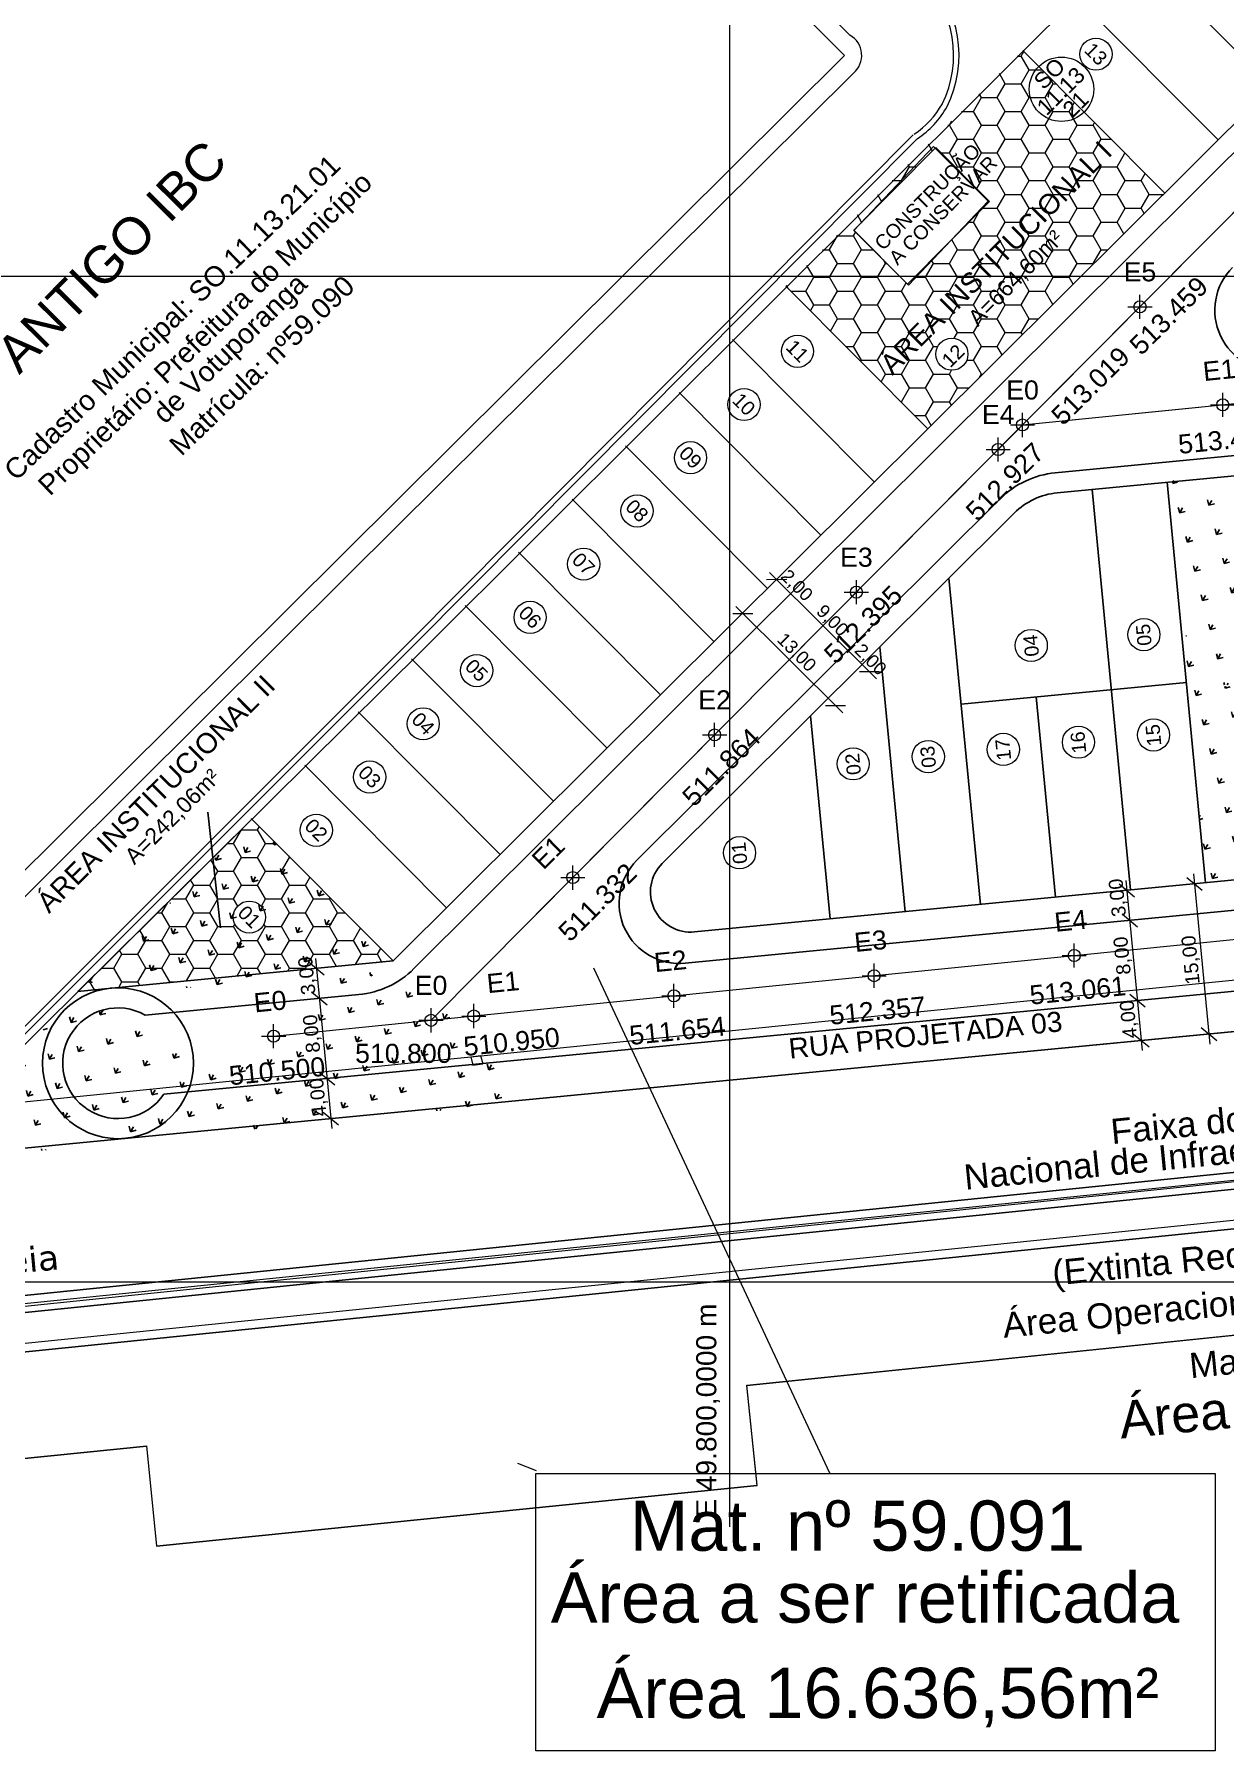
# Model space of a CAD drawing. Header units: metres. Extents: x 49590 to 50175, y 47753 to 48037.
# Drawn here: x 49730.8 to 49849.2, y 47753.4 to 47924 of the extents above; entities that cross this region are included whole.
import ezdxf
from ezdxf.enums import TextEntityAlignment as Align
from ezdxf.lldxf.tags import DXFTag

# ---------------------------------------------------------------- set-up
doc = ezdxf.new("R2010")
doc.units = ezdxf.units.M
doc.header["$LTSCALE"] = 3
doc.header["$PDMODE"] = 34
doc.header["$PDSIZE"] = 1.2
doc.layers.get('0').update_dxf_attribs({"lineweight": 0})
for name, color, linetype, lineweight in [('01', 1, 'Continuous', 0), ('BARRACAO_LINHA', 211, 'Continuous', 0), ('BOCA_DE_LOBO', 4, 'Continuous', 0), ('bola numero lotes', 1, 'Continuous', 0), ('CASA_LINHA', 20, 'Continuous', 0), ('COTAS_RUAS', 1, 'Continuous', 0), ('DIVISA_LINHA', 1, 'Continuous', 0), ('Eixo_perfil', 5, 'Continuous', 0), ('escrita', 7, 'Continuous', 15), ('HACHURA_AREA_INST.', 50, 'Continuous', 0), ('Lote', 7, 'Continuous', 0), ('malha', 252, 'Continuous', 0), ('metragem quadrada lotes', 7, 'Continuous', 0), ('N_LOTES', 7, 'Continuous', 0), ('numero cadastro', 1, 'Continuous', 0), ('PISO_LINHA', 52, 'Continuous', 0), ('àreas a retificar', 2, 'Continuous', 0)]:
    doc.layers.add(name, color=color, linetype=linetype, lineweight=lineweight)
for name, color, linetype in [('04', 4, 'Continuous'), ('app linha', 109, 'Continuous'), ('MDT_PONTOSGREIDE1', 7, 'Continuous'), ('MDT_PONTOSGREIDE2', 7, 'Continuous'), ('MDT_PONTOSGREIDE3', 7, 'Continuous'), ('PONTO_COTA', 7, 'Continuous'), ('PONTO_DESC', 7, 'Continuous'), ('T-TEXTO', 2, 'Continuous'), ('texto divisa', 8, 'Continuous'), ('TEXTOS', 3, 'Continuous'), ('vegetação', 86, 'Continuous')]:
    doc.layers.add(name, color=color, linetype=linetype)
doc.styles.add('ARIAL', font='arial.ttf')
doc.styles.get("Standard").update_dxf_attribs({"font": 'arial.ttf'})
doc.styles.add('style1', font='arial.ttf')
doc.styles.add('TEXTO', font='verdana.ttf')
tags = doc.linetypes.add('( HIDDEN )', pattern=[0.375, 0.25, -0.125]).pattern_tags.tags
tags[6:7] = [DXFTag(74, 4), DXFTag(75, 0), DXFTag(340, '0'), DXFTag(46, 0.0), DXFTag(50, 0.0), DXFTag(44, 0.0), DXFTag(45, 0.0)]
tags[4:5] = [DXFTag(74, 4), DXFTag(75, 0), DXFTag(340, '0'), DXFTag(46, 0.0), DXFTag(50, 0.0), DXFTag(44, 0.0), DXFTag(45, 0.0)]
tags = doc.linetypes.add('DASHDOT2', pattern=[0.5, 0.25, -0.125, 0, -0.125]).pattern_tags.tags
tags[10:11] = [DXFTag(74, 4), DXFTag(75, 0), DXFTag(340, '0'), DXFTag(46, 0.0), DXFTag(50, 0.0), DXFTag(44, 0.0), DXFTag(45, 0.0)]
tags[8:9] = [DXFTag(74, 4), DXFTag(75, 0), DXFTag(340, '0'), DXFTag(46, 0.0), DXFTag(50, 0.0), DXFTag(44, 0.0), DXFTag(45, 0.0)]
tags[6:7] = [DXFTag(74, 4), DXFTag(75, 0), DXFTag(340, '0'), DXFTag(46, 0.0), DXFTag(50, 0.0), DXFTag(44, 0.0), DXFTag(45, 0.0)]
tags[4:5] = [DXFTag(74, 4), DXFTag(75, 0), DXFTag(340, '0'), DXFTag(46, 0.0), DXFTag(50, 0.0), DXFTag(44, 0.0), DXFTag(45, 0.0)]

# ---------------------------------------------------------------- blocks, each defined once
blk = doc.blocks.new('MALHA')
at = {"layer": 'malha'}
for p, q in [((49800, 47775.64), (49800, 48034.92)), ((49651.63, 47900), (50012.15, 47900)), ((49676.1, 47800), (50012.15, 47800))]:
    blk.add_line(p, q, dxfattribs=at)
blk.add_text('E 49.800,0000 m', height=2, rotation=90, dxfattribs=at).set_placement((49799.25, 47776.57), align=Align.BOTTOM_LEFT)

msp = doc.modelspace()

# ---------------------------------------------------------------- hatches: boundary and pattern name
at = {"layer": 'HACHURA_AREA_INST.'}
h = msp.add_hatch(dxfattribs=at)
h.set_pattern_fill('HONEY', color=32, scale=0.5, style=0)
h.set_pattern_definition([(0, (337.8608, -30.3128), (2.38125, 1.374815322), [1.5875, -3.175]), (120, (337.8608, -30.3128), (-2.381249995, 1.374815332), [1.5875, -3.175]), (60, (337.8608, -30.3128), (5e-09, 2.749630654), [-3.175, 1.5875])])
h.paths.add_polyline_path([(49829.124, 47922.433), (49805.573, 47898.993), (49819.681, 47884.818), (49843.233, 47908.257)])
h.paths.add_polyline_path([(49825.815, 47907.402), (49817.671, 47899.194), (49812.338, 47904.572), (49820.483, 47912.78)], flags=16)
h.paths.add_polyline_path([(49823.669, 47892.236, -1), (49820.469, 47892.236, -1)], flags=0)
h.paths.add_polyline_path([(49821.911, 47890.322), (49823.951, 47892.353), (49822.464, 47893.847), (49820.424, 47891.817)], flags=24)
h.paths.add_polyline_path([(49817.122, 47906.87), (49821.187, 47910.916), (49819.407, 47912.705), (49815.342, 47908.659)], flags=24)
h.paths.add_polyline_path([(49829.568, 47894.363), (49833.634, 47898.409), (49831.853, 47900.198), (49827.788, 47896.152)], flags=8)
h.paths.add_polyline_path([(49810.351, 47893.686), (49814.398, 47889.621), (49816.187, 47891.402), (49812.14, 47895.467)], flags=25)
h.paths.add_polyline_path([(49816.189, 47889.143), (49839.082, 47912.181), (49836.381, 47914.865), (49813.487, 47891.828)], flags=24)
h.paths.add_polyline_path([(49824.881, 47894.003), (49834.189, 47903.369), (49832.143, 47905.402), (49822.835, 47896.036)], flags=24)
h.paths.add_polyline_path([(49816.674, 47900.479), (49827.222, 47911.093), (49825.681, 47912.624), (49815.133, 47902.01)], flags=24)
h.paths.add_polyline_path([(49815.516, 47901.425), (49826.063, 47912.038), (49823.819, 47914.268), (49813.272, 47903.654)], flags=24)
h = msp.add_hatch(dxfattribs=at)
h.set_pattern_fill('HONEY', color=32, scale=0.5, style=0)
h.paths.add_polyline_path([(49752.485, 47846.015), (49735.197, 47828.896), (49766.522, 47831.911)])
h.paths.add_polyline_path([(49750.629, 47836.272, -1), (49753.829, 47836.272, -1)], flags=16)
h.paths.add_polyline_path([(49750.438, 47836.562), (49752.477, 47834.513), (49753.997, 47836.026), (49751.958, 47838.075)], flags=24)
at = {"layer": 'vegetação'}
h = msp.add_hatch(dxfattribs=at)
h.set_pattern_fill('GRASS', color=256, scale=3, angle=-30.42198, style=0, pattern_type=2)
h.set_pattern_definition([(59.5780236, (-179.416, -99.0575), (-0.755094495, 2.90341735), [0.5625, -3.68014069]), (14.5780236, (-179.416, -99.0575), (-0.7550945, 2.90341735), [0.5625, -2.4375]), (104.5780236, (-179.416, -99.0575), (-2.90341735, -0.7550945), [0.5625, -2.4375])])
h.paths.add_polyline_path([(49847.303, 47839.767), (49868.833, 47841.962), (49868.686, 47841.731), (49872.852, 47844.761), (49846.803, 47844.733)])
h.paths.add_polyline_path([(49868.853, 47841.759), (49896.386, 47844.311), (49896.366, 47844.505), (49874.309, 47844.83), (49872.334, 47844.388)])
h.paths.add_polyline_path([(49846.836, 47844.786), (49896.373, 47844.715), (49895.156, 47856.805), (49894.13, 47857.17), (49894.008, 47858.38), (49845.906, 47859.438), (49845.531, 47858.061), (49845.618, 47856.876)])
h.paths.add_polyline_path([(49845.906, 47859.438), (49861.021, 47858.38), (49860.784, 47860.774), (49845.306, 47860.407)])
h.paths.add_polyline_path([(49861.021, 47858.38), (49894.008, 47858.38), (49893.859, 47859.86), (49893.696, 47861.473), (49875.856, 47861.473), (49876.016, 47859.86)])
h.paths.add_polyline_path([(49845.306, 47860.407), (49858.576, 47860.774), (49858.369, 47862.877), (49845.329, 47862.31)])
h.paths.add_polyline_path([(49858.576, 47860.774), (49860.784, 47860.774), (49860.763, 47860.99)])
h.paths.add_polyline_path([(49875.856, 47861.473), (49891.511, 47861.473), (49893.579, 47862.889), (49894.075, 47864.246), (49894.23, 47866.706), (49880.472, 47866.713), (49880.841, 47862.972), (49875.758, 47862.47)])
h.paths.add_polyline_path([(49891.511, 47861.473), (49893.696, 47861.473), (49893.675, 47861.691)], flags=16)
h.paths.add_polyline_path([(49845.076, 47862.796), (49845.329, 47862.31), (49845.678, 47862.877)])
h.paths.add_polyline_path([(49845.678, 47862.877), (49858.369, 47862.877), (49858.207, 47864.515), (49880.472, 47866.713), (49844.682, 47866.885)])
h.paths.add_polyline_path([(49844.682, 47866.885), (49894.23, 47866.706), (49894.107, 47867.99), (49892.922, 47880.302), (49891.904, 47879.283), (49844.027, 47879.283)])
h.paths.add_polyline_path([(49844.027, 47879.283), (49865.079, 47879.283), (49865.041, 47879.663), (49864.83, 47881.761), (49843.989, 47879.663)])
h.paths.add_polyline_path([(49865.079, 47879.283), (49891.904, 47879.283), (49892.843, 47881.117), (49892.702, 47882.584), (49892.544, 47884.224), (49870.536, 47882.336), (49870.786, 47879.858)])
h = msp.add_hatch(dxfattribs=at)
h.set_pattern_fill('GRASS', color=256, scale=3, angle=-30.42198, style=0, pattern_type=2)
h.set_pattern_definition([(59.5780236, (0, 0), (-0.755094495, 2.90341735), [0.5625, -3.68014069]), (14.5780236, (0, 0), (-0.7550945, 2.90341735), [0.5625, -2.4375]), (104.5780236, (0, 0), (-2.90341735, -0.7550945), [0.5625, -2.4375])])
h.paths.add_polyline_path([(49693.022, 47809.188), (49694.72, 47809.359), (49708.849, 47810.781), (49718.388, 47811.741), (49729.441, 47812.854), (49693.225, 47812.854), (49694.062, 47811.741), (49694.784, 47810.781), (49692.893, 47809.359)])
h.paths.add_polyline_path([(49693.225, 47812.854), (49704.866, 47812.854), (49704.737, 47814.135), (49704.613, 47815.365), (49710.32, 47815.94), (49710.187, 47815.94), (49704.481, 47815.365), (49692.261, 47814.135)])
h.paths.add_polyline_path([(49704.866, 47812.854), (49729.441, 47812.854), (49732.431, 47813.155), (49732.404, 47813.428), (49732.195, 47815.502), (49736.547, 47815.94), (49710.32, 47815.94), (49710.364, 47815.502), (49710.573, 47813.428), (49707.856, 47813.155)])
h.paths.add_polyline_path([(49690.099, 47813.073), (49691.143, 47813.858), (49691.396, 47814.048), (49689.509, 47813.858)])
h.paths.add_polyline_path([(49738.138, 47813.73), (49761.45, 47816.076), (49737.902, 47816.076)])
h.paths.add_polyline_path([(49710.187, 47815.94), (49736.547, 47815.94), (49737.902, 47816.076), (49711.542, 47816.076)])
h.paths.add_polyline_path([(49711.542, 47816.076), (49761.45, 47816.076), (49773.874, 47817.327), (49780.54, 47817.998), (49775.957, 47822.552), (49729.197, 47822.552), (49724.638, 47817.998), (49723.966, 47817.327)])
h.paths.add_polyline_path([(49729.197, 47822.552), (49743.299, 47822.552), (49743.074, 47824.79), (49731.437, 47824.79)])
h.paths.add_polyline_path([(49743.299, 47822.552), (49775.957, 47822.552), (49774.438, 47824.061), (49771.808, 47826.674), (49771.449, 47827.031), (49770.434, 47828.039), (49761.473, 47828.039), (49761.574, 47827.031), (49758.028, 47826.674), (49758.291, 47824.061)])
h.paths.add_polyline_path([(49731.437, 47824.79), (49739.313, 47824.79), (49739.153, 47826.385), (49733.034, 47826.385)])
h.paths.add_polyline_path([(49739.313, 47824.79), (49743.074, 47824.79), (49743.036, 47825.165)])
h.paths.add_polyline_path([(49733.034, 47826.385), (49736.792, 47826.385), (49735.002, 47828.164), (49739.045, 47832.233), (49738.888, 47832.233), (49734.815, 47828.164)])
h.paths.add_polyline_path([(49736.792, 47826.385), (49739.153, 47826.385), (49738.937, 47828.531), (49758.043, 47830.454), (49761.198, 47830.772), (49740.516, 47830.772), (49740.835, 47830.454), (49738.924, 47828.531)])
h.paths.add_polyline_path([(49761.473, 47828.039), (49766.956, 47828.039), (49764.206, 47830.772), (49761.198, 47830.772)])
h.paths.add_polyline_path([(49766.956, 47828.039), (49770.434, 47828.039), (49768.684, 47829.778)])
h.paths.add_polyline_path([(49740.516, 47830.772), (49764.206, 47830.772), (49762.888, 47832.082), (49763.038, 47832.233), (49739.045, 47832.233), (49739.197, 47832.082)])
h.paths.add_polyline_path([(49738.888, 47832.233), (49763.038, 47832.233), (49764.615, 47833.821), (49752.514, 47845.845), (49740.477, 47833.821)])

# ---------------------------------------------------------------- linework, layer by layer
msp.add_line((49809.936, 47780.987), (49786.458, 47831.189))
at = {"color": 1, "linetype": 'DASHDOT2'}
for points in [[(49983.675, 47823.718), (49698.962, 47794.672)], [(49984.136, 47819.755), (49699.308, 47790.777)]]:
    msp.add_lwpolyline(points, dxfattribs=at)
at = {"layer": '01', "color": 1}
for points in [[(49700.311, 47779.495), (49741.999, 47783.704), (49743.004, 47773.754), (49802.7, 47779.781), (49801.696, 47789.73), (49985.423, 47808.676)], [(49700.314, 47779.463), (49742.005, 47783.675), (49743.01, 47773.726), (49802.706, 47779.758), (49801.701, 47789.707), (49985.424, 47808.668)]]:
    msp.add_lwpolyline(points, dxfattribs=at)
at = {"layer": '04', "color": 25, "ltscale": 10}
for points in [[(49698.889, 47795.5), (49858.826, 47811.788), (49954.463, 47821.581), (49983.579, 47824.547)], [(49699.037, 47793.83), (49858.93, 47810.135), (49954.698, 47819.948), (49983.769, 47822.91)], [(49984.23, 47818.946), (49699.383, 47789.936)]]:
    msp.add_lwpolyline(points, dxfattribs=at)
at = {"layer": 'app linha', "linetype": 'Continuous', "lineweight": 0}
msp.add_line((49778.88, 47781.978, 506.109), (49780.743, 47781.251, 506.109), dxfattribs=at)
at = {"layer": 'BARRACAO_LINHA', "color": 7}
msp.add_lwpolyline([(49760.096, 47973.478), (49716.384, 47930.044), (49665.917, 47879.866), (49717.166, 47828.307), (49811.391, 47921.939)], close=True, dxfattribs=at)
at = {"layer": 'BOCA_DE_LOBO'}
for points in [[(49774.239, 47822.383), (49775.218, 47822.499)], [(49774.239, 47822.383), (49774.451, 47821.557)], [(49774.451, 47821.557), (49775.43, 47821.674)], [(49775.218, 47822.499), (49775.43, 47821.674)]]:
    msp.add_lwpolyline(points, dxfattribs=at)
at = {"layer": 'bola numero lotes'}
for centre in [(49836.396, 47922.056), (49806.722, 47892.523), (49822.069, 47892.236), (49801.406, 47887.232), (49796.09, 47881.941), (49790.774, 47876.651), (49785.458, 47871.36), (49780.142, 47866.069), (49841.158, 47864.357), (49829.96, 47863.279), (49774.826, 47860.779), (49769.51, 47855.488), (49842.118, 47854.38), (49819.722, 47852.225), (49827.187, 47852.943), (49834.653, 47853.662), (49812.256, 47851.506), (49764.195, 47850.197), (49758.879, 47844.907), (49800.957, 47842.669), (49752.229, 47836.272)]:
    msp.add_circle(centre, 1.6, dxfattribs=at)
at = {"layer": 'CASA_LINHA'}
for points in [[(49820.246, 47912.893), (49812.327, 47904.545)], [(49820.246, 47912.893), (49825.69, 47907.456)], [(49825.69, 47907.456), (49817.771, 47899.108)], [(49812.327, 47904.545), (49817.771, 47899.108)]]:
    msp.add_lwpolyline(points, dxfattribs=at)
at = {"layer": 'CASA_LINHA', "color": 7}
for points in [[(49820.483, 47912.78), (49812.338, 47904.572)], [(49820.483, 47912.78), (49825.815, 47907.402)], [(49825.815, 47907.402), (49817.671, 47899.194)], [(49812.338, 47904.572), (49817.671, 47899.194)]]:
    msp.add_lwpolyline(points, dxfattribs=at)
at = {"layer": 'COTAS_RUAS'}
for p, q in [((49805.651, 47869.821), (49803.651, 47869.815)), ((49814.582, 47859.95), (49803.942, 47870.523)), ((49802.288, 47866.436), (49800.288, 47866.43)), ((49811.219, 47856.565), (49800.578, 47867.138)), ((49814.873, 47860.658), (49812.873, 47860.652)), ((49811.509, 47857.273), (49809.509, 47857.267))]:
    msp.add_line(p, q, dxfattribs=at)
at = {"layer": 'COTAS_RUAS', "color": 253}
for p, q in [((49845.424, 47840.216), (49846.967, 47838.944)), ((49846.1, 47840.574), (49847.728, 47823.652)), ((49838.697, 47839.569), (49840.24, 47838.297)), ((49839.373, 47839.927), (49841.001, 47823.005)), ((49838.984, 47836.581), (49840.527, 47835.309)), ((49758.114, 47831.814), (49759.657, 47830.542)), ((49758.79, 47832.171), (49760.418, 47815.25)), ((49758.401, 47828.826), (49759.945, 47827.554)), ((49839.751, 47828.618), (49841.294, 47827.346)), ((49840.134, 47824.637), (49841.677, 47823.364)), ((49846.861, 47825.283), (49848.404, 47824.011)), ((49759.168, 47820.863), (49760.711, 47819.591)), ((49759.551, 47816.881), (49761.094, 47815.609))]:
    msp.add_line(p, q, dxfattribs=at)
at = {"layer": 'DIVISA_LINHA', "color": 10}
msp.add_lwpolyline([(49924.094, 47887.308), (49935.749, 47888.44), (49931.467, 47933.858, 0.242185), (49923.817, 47936.907), (49913.702, 47935.933, -0.1727662), (49905.892, 47937.896), (49888.834, 47949.277), (49871.181, 47964.29), (49769.475, 47862.841), (49723.959, 47817.767), (49689.464, 47814.448), (49692.957, 47809.762), (49718.334, 47812.204), (49930.074, 47832.582), (49929.524, 47837.615)], format="xyb", close=True, dxfattribs=at)
msp.add_lwpolyline([(49924.094, 47887.308), (49935.749, 47888.44), (49931.467, 47933.858, 0.242185), (49923.817, 47936.907), (49913.702, 47935.933, -0.1727662), (49905.892, 47937.896), (49888.834, 47949.277), (49871.181, 47964.29), (49769.475, 47862.841), (49723.959, 47817.767), (49689.464, 47814.448), (49692.957, 47809.762), (49718.334, 47812.204), (49930.074, 47832.582), (49929.524, 47837.615)], format="xyb", close=True, dxfattribs=at)
at = {"layer": 'DIVISA_LINHA'}
msp.add_lwpolyline([(49983.675, 47823.718), (49698.988, 47794.388)], dxfattribs=at)
at = {"layer": 'Eixo_perfil'}
for p, q in [((49778.07, 47833.844), (49893.597, 47950.113)), ((49829.097, 47885.199), (49932.695, 47895.628))]:
    msp.add_line(p, q, dxfattribs=at)
for points in [[(49770.287, 47826.011), (49829.097, 47885.199), (49882.783, 47939.229), (49944.742, 47945.466)], [(49829.097, 47885.199), (49932.695, 47895.628)]]:
    msp.add_lwpolyline(points, dxfattribs=at)
at = {"layer": 'Eixo_perfil', "lineweight": 0}
msp.add_lwpolyline([(49754.637, 47824.436), (49770.287, 47826.011), (49925.842, 47841.67)], dxfattribs=at)
at = {"layer": 'Lote', "color": 6, "linetype": '( HIDDEN )', "ltscale": 2}
msp.add_line((49723.966, 47817.327), (49929.384, 47838.006), dxfattribs=at)
at = {"layer": 'Lote', "color": 32}
msp.add_lwpolyline([(49752.485, 47846.015), (49735.197, 47828.896), (49766.522, 47831.911)], close=True, dxfattribs=at)
at = {"layer": 'MDT_PONTOSGREIDE1', "lineweight": 0}
for p in [(49840.771, 47896.948, 513.459), (49829.097, 47885.199, 513.019), (49826.674, 47882.761, 512.927), (49812.577, 47868.573, 512.395), (49798.48, 47854.386, 511.864), (49784.384, 47840.199, 511.332), (49770.287, 47826.011, 510.8)]:
    msp.add_point(p, dxfattribs=at)
at = {"layer": 'MDT_PONTOSGREIDE2', "lineweight": 0}
for p in [(49848.997, 47887.203, 513.467), (49829.097, 47885.199, 513.019)]:
    msp.add_point(p, dxfattribs=at)
at = {"layer": 'MDT_PONTOSGREIDE3', "lineweight": 0}
for p in [(49834.235, 47832.449, 513.061), (49814.335, 47830.445, 512.357), (49794.436, 47828.442, 511.654), (49770.287, 47826.011, 510.8), (49774.536, 47826.439, 510.95), (49754.637, 47824.436, 510.5)]:
    msp.add_point(p, dxfattribs=at)
at = {"layer": 'numero cadastro', "color": 1}
msp.add_circle((49832.968, 47918.571), 3.2, dxfattribs=at)
at = {"layer": 'PISO_LINHA', "color": 7}
for points in [[(49791.111, 47942.109), (49792.432, 47943.497), (49811.929, 47923.945)], [(49762.095, 47870.34), (49812.277, 47920.17)], [(49818.227, 47914.034), (49768.203, 47863.696), (49724.918, 47820.455)], [(49818.617, 47913.646), (49768.591, 47863.307), (49725.306, 47820.066)], [(49762.095, 47870.34), (49718.766, 47827.254)]]:
    msp.add_lwpolyline(points, dxfattribs=at)
for centre, radius, start, end in [((49811.247, 47921.943), 10.992, 333.8274, 44.99122), ((49811.247, 47921.943), 11.542, 333.8274, 44.99122), ((49810.816, 47921.939), 2.294, 309.54534, 60.97578), ((49810.816, 47921.939), 2.294, 309.54534, 60.97578), ((49813.308, 47921.592), 9.006, 303.74842, 330.26388), ((49813.308, 47921.592), 9.006, 303.74842, 330.26388), ((49813.308, 47921.592), 9.556, 303.74842, 330.26388), ((49813.308, 47921.592), 9.556, 303.74842, 330.26388)]:
    msp.add_arc(centre, radius, start, end, dxfattribs=at)
at = {"layer": 'T-TEXTO', "color": 7}
for p, q in [((49766.522, 47831.911), (49884.158, 47948.988)), ((49853.865, 47918.839), (49839.756, 47933.015)), ((49848.549, 47913.548), (49834.44, 47927.724)), ((49843.233, 47908.257), (49829.124, 47922.433)), ((49819.681, 47884.818), (49805.573, 47898.993)), ((49814.365, 47879.527), (49800.257, 47893.703)), ((49809.049, 47874.236), (49794.941, 47888.412)), ((49832.546, 47878.45), (49922.406, 47887.098)), ((49803.733, 47868.946), (49789.625, 47883.121)), ((49847.3, 47839.685), (49843.468, 47879.501)), ((49847.3, 47839.685), (49843.468, 47879.501)), ((49798.417, 47863.655), (49784.309, 47877.831)), ((49839.834, 47838.967), (49836.002, 47878.783)), ((49839.834, 47838.967), (49836.002, 47878.783)), ((49793.28, 47841.611), (49828.278, 47876.444)), ((49793.101, 47858.364), (49778.993, 47872.54)), ((49824.903, 47837.53), (49821.781, 47869.977)), ((49787.786, 47853.074), (49773.677, 47867.249)), ((49817.438, 47836.811), (49814.904, 47863.133)), ((49782.47, 47847.783), (49768.361, 47861.959)), ((49822.987, 47857.438), (49845.384, 47859.593)), ((49822.987, 47857.438), (49845.384, 47859.593)), ((49832.369, 47838.248), (49830.453, 47858.156)), ((49832.369, 47838.248), (49830.453, 47858.156)), ((49777.154, 47842.492), (49763.045, 47856.668)), ((49809.972, 47836.093), (49808.028, 47856.29)), ((49809.972, 47836.093), (49808.028, 47856.29)), ((49771.838, 47837.202), (49757.729, 47851.377)), ((49796.485, 47834.795), (49926.238, 47847.282)), ((49766.522, 47831.911), (49752.413, 47846.087)), ((49718.334, 47812.204), (49930.074, 47832.582)), ((49735.135, 47828.89), (49766.522, 47831.911))]:
    msp.add_line(p, q, dxfattribs=at)
at = {"layer": 'T-TEXTO', "color": 253}
for p, q in [((49768.59, 47831.148), (49885.569, 47947.571)), ((49832.354, 47880.441), (49928.319, 47889.676)), ((49790.751, 47841.917), (49826.936, 47877.929)), ((49748.086, 47846.72), (49749.347, 47835.208)), ((49795.559, 47831.692), (49918.214, 47843.496)), ((49795.559, 47831.692), (49918.214, 47843.496)), ((49743.721, 47818.666), (49917.905, 47835.429)), ((49741.88, 47826.526), (49763.103, 47828.568))]:
    msp.add_line(p, q, dxfattribs=at)
at = {"layer": 'T-TEXTO', "color": 253, "linetype": '( HIDDEN )', "ltscale": 5}
msp.add_circle((49739.163, 47821.743), 7.5, dxfattribs=at)
at = {"layer": 'T-TEXTO', "color": 253}
for centre, radius, start, end in [((49854.21, 47896.609), 6, 134.86357, 275.49714), ((49833.216, 47871.482), 9, 95.49714, 134.86357), ((49794.984, 47837.664), 6, 134.86357, 275.49714), ((49762.241, 47837.527), 9, 275.49714, 314.86357), ((49739.163, 47821.743), 5.5, 60.40033, 325.97594)]:
    msp.add_arc(centre, radius, start, end, dxfattribs=at)
at = {"layer": 'T-TEXTO', "color": 7}
for centre, radius, start, end in [((49833.216, 47871.482), 7, 95.49714, 134.86357), ((49796.101, 47838.776), 4, 134.86357, 275.49714)]:
    msp.add_arc(centre, radius, start, end, dxfattribs=at)
at = {"layer": 'àreas a retificar', "color": 6, "linetype": '( HIDDEN )', "lineweight": 15}
msp.add_lwpolyline([(49780.714, 47780.945), (49848.233, 47780.945), (49848.233, 47753.402), (49780.714, 47753.402)], close=True, dxfattribs=at)

# ---------------------------------------------------------------- block references
at = {"layer": 'T-TEXTO', "color": 7}
msp.add_blockref('MALHA', (0, 0), dxfattribs=at)

# ---------------------------------------------------------------- texts
at = {"layer": 'COTAS_RUAS', "style": 'style1'}
for s, p in [('2,00', (49804.968, 47870.054)), ('9,00', (49808.501, 47866.563)), ('13,00', (49804.591, 47863.757)), ('2,00', (49812.297, 47862.682))]:
    msp.add_text(s, height=1.3, rotation=315.18342, dxfattribs=at).set_placement(p)
at = {"layer": 'COTAS_RUAS', "color": 7, "style": 'style1'}
for s, p in [('3,00', (49839.387, 47836.367)), ('8,00', (49839.863, 47830.608)), ('15,00', (49846.72, 47829.64)), ('3,00', (49758.804, 47828.611)), ('8,00', (49759.28, 47822.852)), ('4,00', (49840.486, 47824.278)), ('4,00', (49759.903, 47816.523))]:
    msp.add_text(s, height=1.4, rotation=95.49718, dxfattribs=at).set_placement(p)
at = {"layer": 'escrita', "style": 'TEXTO'}
msp.add_text('<== Rubinéia', height=2.5, rotation=5.39507, dxfattribs=at).set_placement((49708.774, 47798.938, 505.746))
at = {"layer": 'metragem quadrada lotes', "color": 32}
for s, height, rotation, p in [('ÁREA INSTITUCIONAL I', 2, 45.17889, (49816.165, 47890.068, -512.761)), ('A=664,60m²', 1.6, 45.17889, (49824.657, 47894.908, -512.761)), ('ÁREA INSTITUCIONAL II', 2, 44.86361, (49732.304, 47836.554, -512.761)), ('A=242,06m²', 1.6, 44.86361, (49740.796, 47841.395, -512.761))]:
    msp.add_text(s, height=height, rotation=rotation, dxfattribs=at).set_placement(p)
at = {"layer": 'metragem quadrada lotes'}
for s, height, rotation, p in [('ANTIGO IBC', 3.6779, 45.17889, (49729.343, 47890.149, -942.954)), ('CONSTRUÇÃO', 1.4, 45.17889, (49815.228, 47902.454, -512.761)), ('A CONSERVAR', 1.4, 45.17889, (49816.658, 47901.01, -512.761)), ('RUA PROJETADA 03', 2, 5.74833, (49805.953, 47822.197, -512.761))]:
    msp.add_text(s, height=height, rotation=rotation, dxfattribs=at).set_placement(p)
for s, p in [('Mat. nº 59.091', (49790.057, 47773.273)), ('Área a ser retificada', (49782.192, 47766.133)), ('Área 16.636,56m²', (49786.743, 47756.64))]:
    msp.add_text(s, height=5, dxfattribs=at).set_placement(p)
at = {"layer": 'N_LOTES', "style": 'ARIAL'}
for s, rotation, p in [('13', 314.86361, (49835.128, 47922.361)), ('11', 314.86361, (49805.454, 47892.828)), ('12', 44.86361, (49821.912, 47890.819)), ('10', 314.86361, (49800.138, 47887.537)), ('09', 314.86361, (49794.822, 47882.247)), ('08', 314.86361, (49789.506, 47876.956)), ('07', 314.86361, (49784.19, 47871.665)), ('06', 314.86361, (49778.874, 47866.375)), ('04', 95.49724, (49830.747, 47862.239)), ('04', 95.49724, (49830.747, 47862.239)), ('05', 95.49724, (49841.945, 47863.316)), ('05', 95.49724, (49841.945, 47863.316)), ('05', 314.86361, (49773.558, 47861.084)), ('04', 314.86361, (49768.242, 47855.793)), ('15', 95.49724, (49842.905, 47853.34)), ('15', 95.49724, (49842.905, 47853.34)), ('17', 95.49724, (49827.974, 47851.903)), ('17', 95.49724, (49827.974, 47851.903)), ('16', 95.49724, (49835.439, 47852.621)), ('16', 95.49724, (49835.439, 47852.621)), ('02', 95.49724, (49813.043, 47850.466)), ('02', 95.49724, (49813.043, 47850.466)), ('03', 95.49724, (49820.508, 47851.184)), ('03', 95.49724, (49820.508, 47851.184)), ('03', 314.86361, (49762.926, 47850.503)), ('02', 314.86361, (49757.61, 47845.212)), ('01', 95.49724, (49801.743, 47841.628)), ('01', 95.49724, (49801.743, 47841.628)), ('01', 314.86361, (49750.961, 47836.578))]:
    msp.add_text(s, height=1.4, rotation=rotation, dxfattribs=at).set_placement(p)
at = {"layer": 'numero cadastro', "color": 1}
for s, p in [('SO', (49831.186, 47918.437)), ('11.13', (49831.478, 47915.862)), ('21', (49834.048, 47915.651))]:
    msp.add_text(s, height=1.6, rotation=44.86361, dxfattribs=at).set_placement(p)
at = {"layer": 'PONTO_COTA', "color": 41, "lineweight": 0}
for s, rotation, p in [('513.459', 44.76614, (49842.956, 47896.745)), ('513.019', 44.76614, (49835.177, 47889.763)), ('513.467', 5.74833, (49849.25, 47884.686)), ('512.927', 44.76614, (49826.674, 47880.232)), ('512.395', 44.76614, (49812.577, 47866.044, 512.395)), ('511.864', 44.76614, (49798.48, 47851.857, 511.864)), ('511.332', 44.76614, (49786.169, 47838.429, 511.332)), ('513.061', 5.74833, (49834.488, 47829.932, 513.061)), ('512.357', 5.74833, (49814.588, 47827.929, 512.357)), ('511.654', 5.74833, (49794.689, 47825.926, 511.654)), ('510.950', 5.74833, (49778.204, 47824.831, 510.95)), ('510.500', 5.74833, (49754.89, 47821.92, 510.5))]:
    msp.add_text(s, height=1.9, rotation=rotation, dxfattribs=at).set_placement(p, align=Align.TOP_CENTER)
msp.add_text('510.800', height=1.9, dxfattribs=at).set_placement((49767.534, 47823.675, 510.8), align=Align.TOP_CENTER)
at = {"layer": 'PONTO_DESC', "color": 32, "lineweight": 0}
for s, p in [('E5', (49840.771, 47899.477, 513.459)), ('E0', (49829.097, 47887.728, 513.019)), ('E4', (49826.674, 47885.289, 512.927)), ('E3', (49812.577, 47871.102, 512.395)), ('E2', (49798.48, 47856.915, 511.864)), ('E0', (49770.287, 47828.54, 510.8))]:
    msp.add_text(s, height=1.9, dxfattribs=at).set_placement(p, align=Align.CENTER)
for s, rotation, p in [('E1', 5.74833, (49848.744, 47889.719, 513.467)), ('E1', 44.76614, (49782.607, 47842.02, 511.332)), ('E4', 5.74833, (49833.981, 47834.965, 513.061)), ('E3', 5.74833, (49814.082, 47832.962, 512.357)), ('E2', 5.74833, (49794.182, 47830.958, 511.654)), ('E1', 5.74833, (49777.543, 47828.867, 510.95)), ('E0', 5.74833, (49754.384, 47826.952, 510.5))]:
    msp.add_text(s, height=1.9, rotation=rotation, dxfattribs=at).set_placement(p, align=Align.CENTER)
at = {"layer": 'texto divisa'}
for s, p in [('Cadastro Municipal: SO.11.13.21.01', (49745.241, 47895.168)), ('Proprietário: Prefeitura do Município ', (49748.782, 47893.84)), ('de Votuporanga', (49750.973, 47892.109)), ('Matrícula: nº59.090', (49754.162, 47890.401))]:
    msp.add_text(s, height=2, rotation=43.95076, dxfattribs=at).set_placement(p, align=Align.CENTER)
at = {"layer": 'TEXTOS', "linetype": 'ByBlock', "style": 'style1'}
for s, p in [('Faixa dominial do Departamento', (49837.993, 47813.696, 1011.492)), ('Nacional de Infraestrutura de Transportes (DNIT)', (49823.401, 47809.159, 1011.492)), ('(Extinta Rede Ferroviária Federal S/A)', (49832.172, 47799.642, 505.746)), ('Área Operacional 04 - Cad. Mun. SO.21.03.01.01', (49827.242, 47794.439, 505.746)), ('Matrícula nº25.459', (49845.802, 47790.425, 505.746))]:
    msp.add_text(s, height=2.5, rotation=5.61948, dxfattribs=at).set_placement(p)
at = {"layer": 'TEXTOS', "color": 2, "linetype": 'ByBlock', "style": 'style1'}
msp.add_text('Área Operacional 04 - Cad. Mun. SO.21.03.01.01', height=3.7, rotation=5.49231, dxfattribs=at).set_placement((49838.886, 47784.426, 505.746))

doc.saveas('drawing.dxf')
